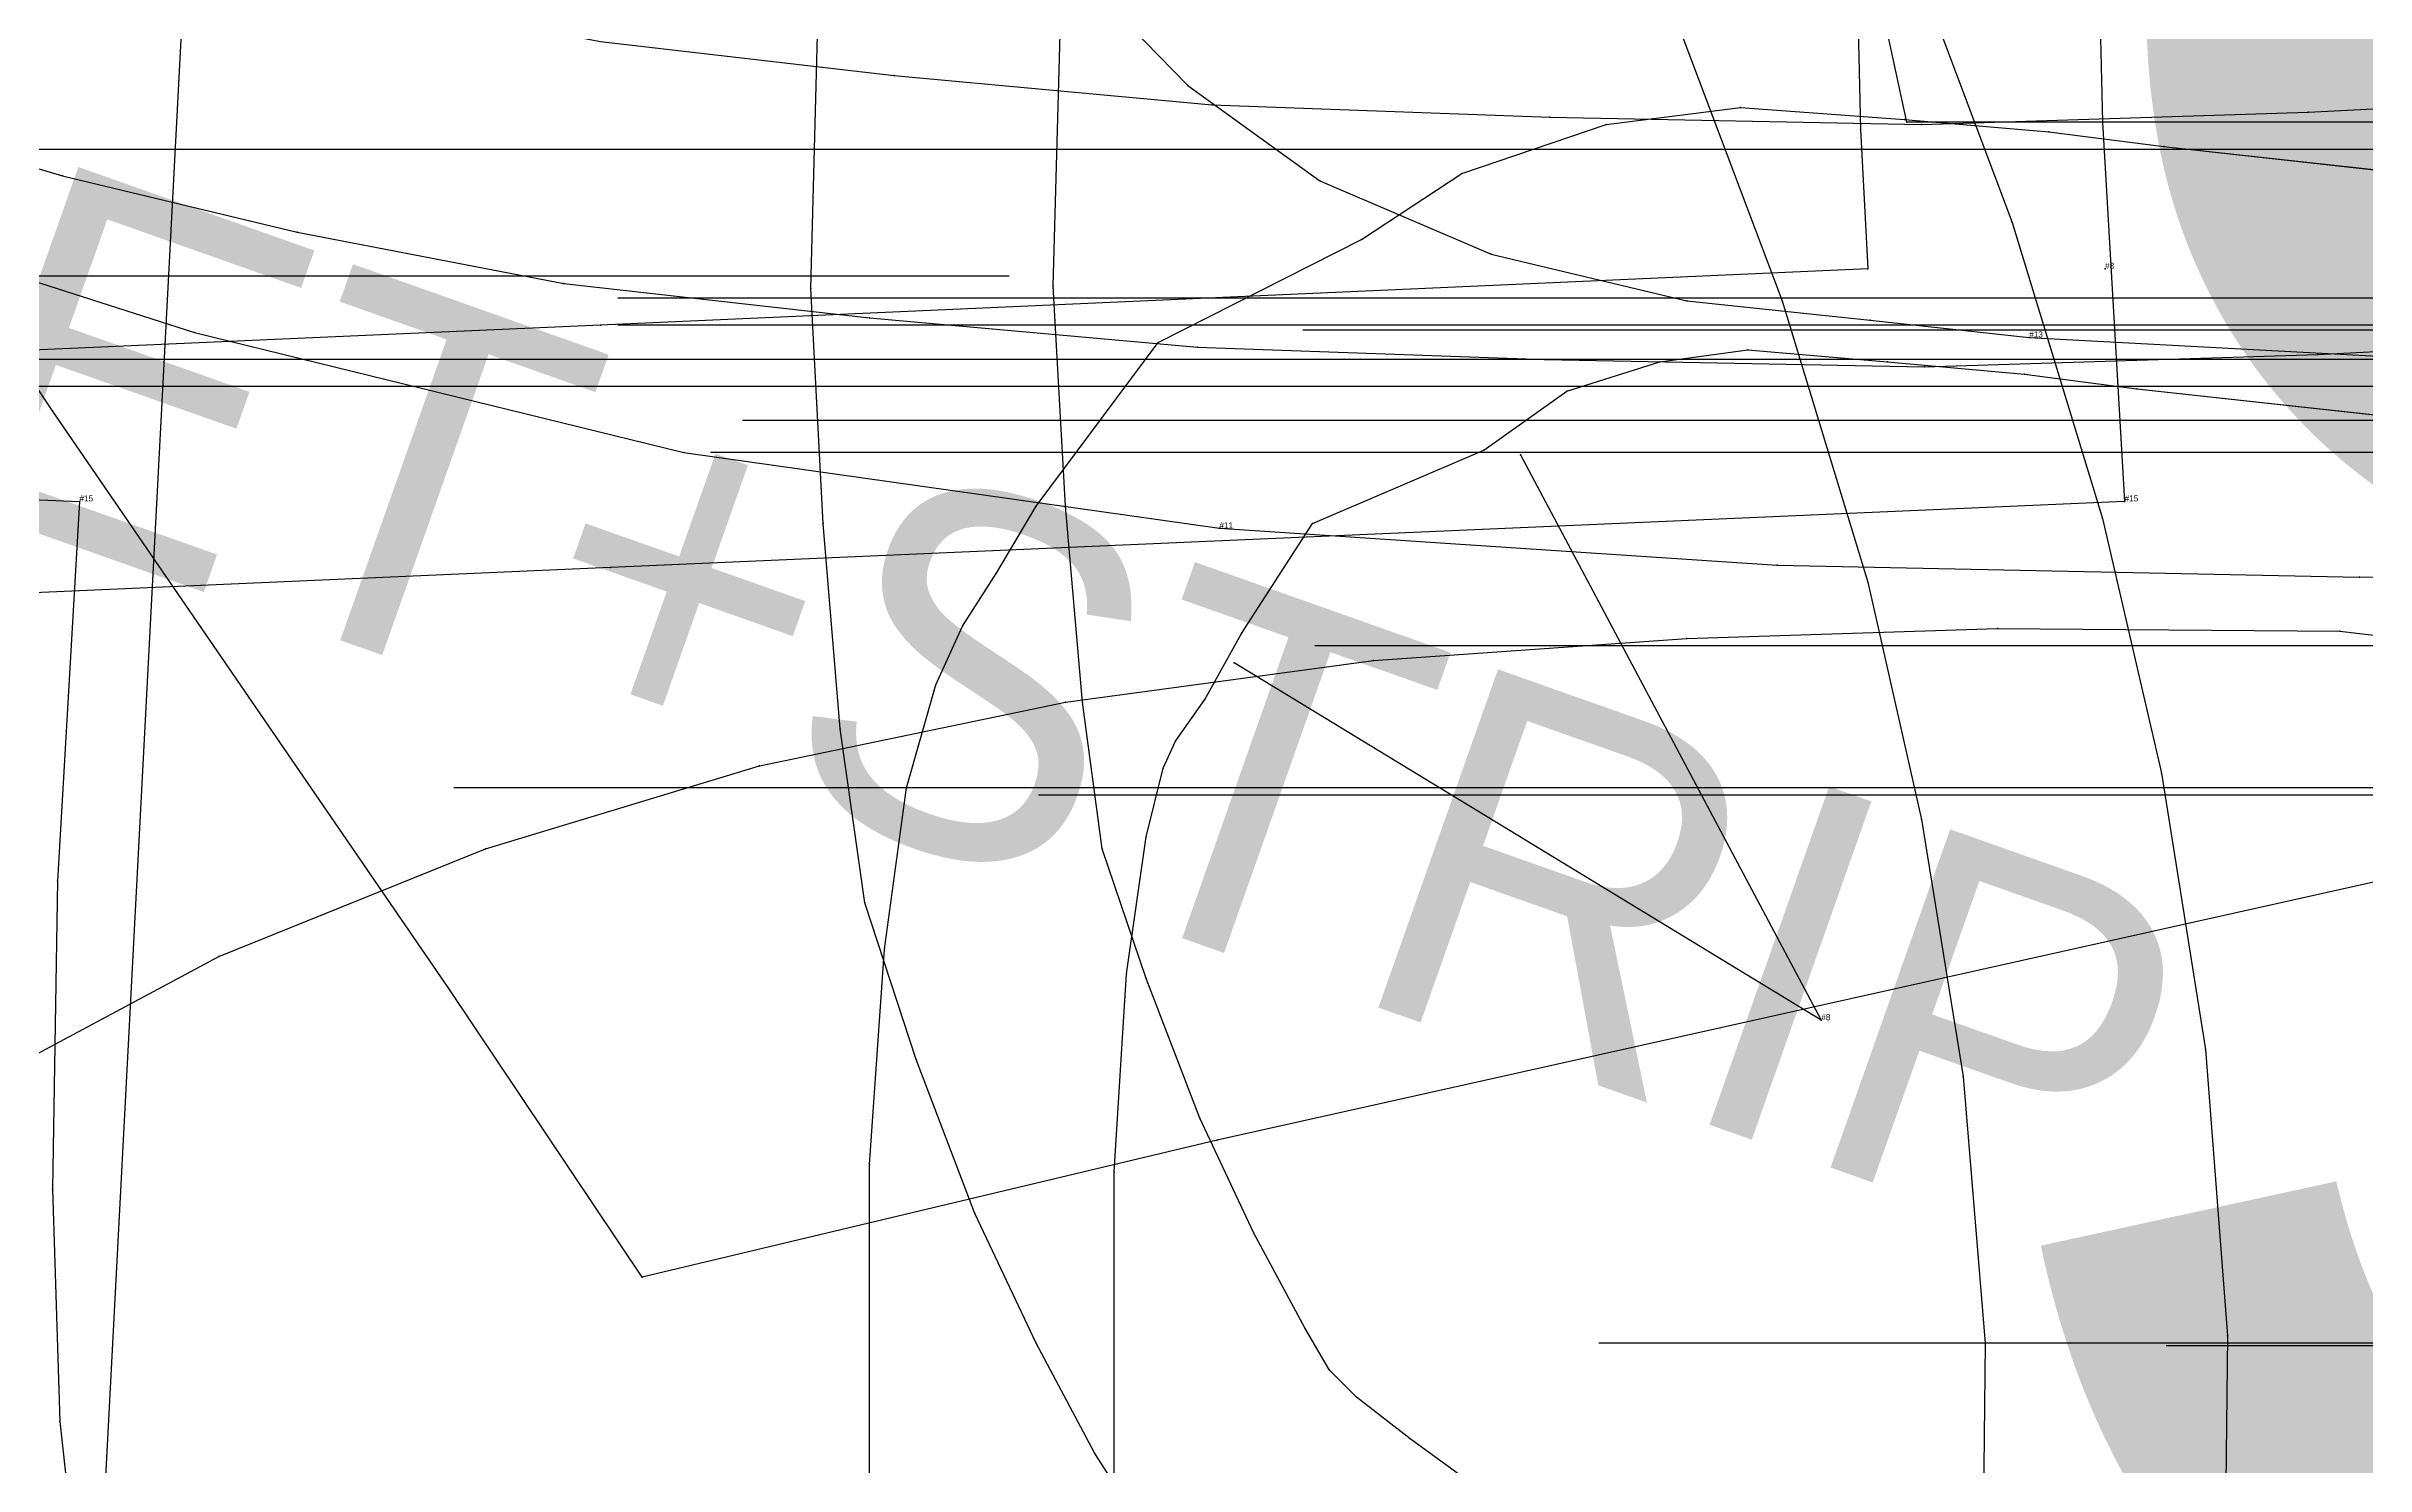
# Model space of a CAD drawing. Header units: metres. Extents: x -978 to 4188, y -881 to 1095.
# Drawn here: x -74.5 to 20.4, y 125 to 183 of the extents above; entities that cross this region are included whole.
import ezdxf

# ---------------------------------------------------------------- set-up
doc = ezdxf.new("R2010")
doc.units = ezdxf.units.M

# ---------------------------------------------------------------- blocks, each defined once
blk = doc.blocks.new('BACK 2P')
at = {"layer": '5'}
blk.add_line((166.7, 123.05), (-12.2, 123.05), dxfattribs=at)
at = {"layer": '7'}
blk.add_line((174.8, 121.95), (-25.2, 121.95), dxfattribs=at)
blk = doc.blocks.new('BTTM BK 2P')
at = {"layer": '5'}
blk.add_line((143.9, 123.05), (10.6, 123.05), dxfattribs=at)
at = {"layer": '7'}
blk.add_line((143.9, 121.95), (10.6, 121.95), dxfattribs=at)
blk = doc.blocks.new('LEFT FRONT 1P')
at = {"layer": '5'}
blk.add_line((142, 123.05), (12.5, 123.05), dxfattribs=at)
at = {"layer": '7'}
blk.add_line((157.3, 124.35), (13.8, 124.35), dxfattribs=at)
blk = doc.blocks.new('HIGH POCKET 2P')
at = {"layer": '1'}
blk.add_lwpolyline([(-20.1, 48.55), (-20.4, 53.95), (-20.4, 130.35), (-19.8, 139.15), (-18.9, 145.75), (-17.7, 149.95), (-16.6, 152.35), (-15.2, 154.55), (-13.6, 157.25), (-8.6, 163.95), (-0.3, 168.15), (3.8, 170.85), (9.7, 172.85), (15.2, 173.55), (21.9, 173.05), (27.8, 172.55), (32.5, 171.95), (129.1, 161.25), (161, 166.15), (161, 166.15), (162.5, 13.05)], dxfattribs=at)
at = {"layer": '13'}
blk.add_point((18.5, 136.25, 3), dxfattribs=at)
at = {"layer": '14'}
blk.add_lwpolyline([(-10.2, 49.05), (-10.4, 54.25), (-10.4, 130.05), (-9.900001, 138.15), (-9.1, 143.75), (-8.400001, 146.55), (-7.9, 147.65), (-6.7, 149.35), (-5.2, 152.05), (-2.3, 156.55), (4.7, 159.55), (8.1, 161.95), (11.9, 163.15), (15.5, 163.65), (21.2, 163.15), (26.8, 162.65), (31.4, 162.05), (128.3, 151.45), (129.3, 151.25)], dxfattribs=at)
at = {"layer": '2'}
for p in [(32.5, 171.95), (-0.3, 168.15), (-0.3, 168.15), (-8.6, 163.95), (31.4, 162.05), (4.7, 159.55), (6.2, 159.35), (-13.6, 157.25), (-13.6, 157.25), (-2.3, 156.55), (-5.2, 152.05), (-5.5, 150.85), (18.5, 136.25), (18.5, 136.25), (-20.4, 130.35), (-10.4, 130.05)]:
    blk.add_point(p, dxfattribs=at)
at = {"layer": '3'}
for p in [(15.2, 173.55), (9.7, 172.85), (21.9, 173.05), (27.8, 172.55), (3.8, 170.85), (11.9, 163.15), (15.5, 163.65), (21.2, 163.15), (26.8, 162.65), (8.1, 161.95), (-15.2, 154.55), (-16.6, 152.35), (-17.7, 149.95), (-6.7, 149.35), (-7.9, 147.65), (-8.400001, 146.55), (-18.9, 145.75), (-9.1, 143.75), (-19.8, 139.15), (-9.900001, 138.15)]:
    blk.add_point(p, dxfattribs=at)
at = {"layer": '4'}
for p in [(-0.3, 168.15, 2.5), (-13.6, 157.25, 2.5)]:
    blk.add_point(p, dxfattribs=at)
at = {"layer": '7'}
blk.add_line((91.3, 122.95), (32.6, 122.95), dxfattribs=at)
at = {"layer": '8'}
blk.add_lwpolyline([(6.2, 159.35), (18.5, 136.25), (-5.5, 150.85)], dxfattribs=at)
at = {"layer": '84'}
blk.add_lwpolyline([(-20.1, 48.55), (-20.4, 53.95), (-20.4, 130.35), (-19.8, 139.15), (-18.9, 145.75), (-17.7, 149.95), (-16.6, 152.35), (-15.2, 154.55), (-13.6, 157.25), (-8.6, 163.95), (-0.3, 168.15), (3.8, 170.85), (9.7, 172.85), (15.2, 173.55), (21.9, 173.05), (27.8, 172.55), (32.5, 171.95), (129.1, 161.25), (161, 166.15), (161, 166.15), (162.5, 13.05)], dxfattribs=at)
at = {"layer": '85'}
blk.add_lwpolyline([(6.2, 159.35), (18.5, 136.25), (-5.5, 150.85)], dxfattribs=at)
at = {"layer": '87'}
blk.add_lwpolyline([(-10.2, 49.05), (-10.4, 54.25), (-10.4, 130.05), (-9.900001, 138.15), (-9.1, 143.75), (-8.400001, 146.55), (-7.9, 147.65), (-6.7, 149.35), (-5.2, 152.05), (-2.3, 156.55), (4.7, 159.55), (8.1, 161.95), (11.9, 163.15), (15.5, 163.65), (21.2, 163.15), (26.8, 162.65), (31.4, 162.05), (128.3, 151.45), (129.3, 151.25)], dxfattribs=at)
at = {"layer": '13'}
blk.add_text('#8', height=0.25, dxfattribs=at).set_placement((18.5, 136.25))
at = {"layer": '2'}
blk.add_text('#8', height=0.25, dxfattribs=at).set_placement((18.5, 136.25))
blk = doc.blocks.new('LINING HIGH POCKET 2P')
at = {"layer": '1'}
blk.add_lwpolyline([(-20.1, 48.55), (-20.4, 53.95), (-20.4, 130.35), (-19.8, 139.15), (-18.9, 145.75), (-17.7, 149.95), (-16.6, 152.35), (-15.2, 154.55), (-13.6, 157.25), (-8.6, 163.95), (-0.3, 168.15), (3.8, 170.85), (9.7, 172.85), (15.2, 173.55), (21.9, 173.05), (27.8, 172.55), (32.5, 171.95), (119.3, 162.45), (120.8, 15.05)], dxfattribs=at)
at = {"layer": '13'}
blk.add_point((18.5, 136.25, 3), dxfattribs=at)
at = {"layer": '14'}
blk.add_lwpolyline([(-10.2, 49.05), (-10.4, 54.25), (-10.4, 130.05), (-9.900001, 138.15), (-9.1, 143.75), (-8.400001, 146.55), (-7.9, 147.65), (-6.7, 149.35), (-5.2, 152.05), (-2.3, 156.55), (4.7, 159.55), (8.1, 161.95), (11.9, 163.15), (15.5, 163.65), (21.2, 163.15), (26.8, 162.65), (31.4, 162.05), (109.4, 153.55), (110.8, 24.25)], dxfattribs=at)
at = {"layer": '2'}
for p in [(32.5, 171.95), (-0.3, 168.15), (-0.3, 168.15), (-8.6, 163.95), (31.4, 162.05), (4.7, 159.55), (6.2, 159.35), (-13.6, 157.25), (-13.6, 157.25), (-2.3, 156.55), (-5.2, 152.05), (-5.5, 150.85), (18.5, 136.25), (18.5, 136.25), (-20.4, 130.35), (-10.4, 130.05)]:
    blk.add_point(p, dxfattribs=at)
at = {"layer": '3'}
for p in [(15.2, 173.55), (9.7, 172.85), (21.9, 173.05), (27.8, 172.55), (3.8, 170.85), (11.9, 163.15), (15.5, 163.65), (21.2, 163.15), (26.8, 162.65), (8.1, 161.95), (-15.2, 154.55), (-16.6, 152.35), (-17.7, 149.95), (-6.7, 149.35), (-7.9, 147.65), (-8.400001, 146.55), (-18.9, 145.75), (-9.1, 143.75), (-19.8, 139.15), (-9.900001, 138.15)]:
    blk.add_point(p, dxfattribs=at)
at = {"layer": '4'}
for p in [(-0.3, 168.15, 2.5), (-13.6, 157.25, 2.5)]:
    blk.add_point(p, dxfattribs=at)
at = {"layer": '5'}
blk.add_line((69, 123.05), (9.400001, 123.05), dxfattribs=at)
at = {"layer": '7'}
blk.add_line((91.3, 122.95), (32.6, 122.95), dxfattribs=at)
at = {"layer": '8'}
blk.add_lwpolyline([(6.2, 159.35), (18.5, 136.25), (-5.5, 150.85)], dxfattribs=at)
at = {"layer": '84'}
blk.add_lwpolyline([(-20.1, 48.55), (-20.4, 53.95), (-20.4, 130.35), (-19.8, 139.15), (-18.9, 145.75), (-17.7, 149.95), (-16.6, 152.35), (-15.2, 154.55), (-13.6, 157.25), (-8.6, 163.95), (-0.3, 168.15), (3.8, 170.85), (9.7, 172.85), (15.2, 173.55), (21.9, 173.05), (27.8, 172.55), (32.5, 171.95), (119.3, 162.45), (120.8, 15.05)], dxfattribs=at)
at = {"layer": '85'}
blk.add_lwpolyline([(6.2, 159.35), (18.5, 136.25), (-5.5, 150.85)], dxfattribs=at)
at = {"layer": '87'}
blk.add_lwpolyline([(-10.2, 49.05), (-10.4, 54.25), (-10.4, 130.05), (-9.900001, 138.15), (-9.1, 143.75), (-8.400001, 146.55), (-7.9, 147.65), (-6.7, 149.35), (-5.2, 152.05), (-2.3, 156.55), (4.7, 159.55), (8.1, 161.95), (11.9, 163.15), (15.5, 163.65), (21.2, 163.15), (26.8, 162.65), (31.4, 162.05), (109.4, 153.55), (110.8, 24.25)], dxfattribs=at)
at = {"layer": '13'}
blk.add_text('#8', height=0.25, dxfattribs=at).set_placement((18.5, 136.25))
at = {"layer": '2'}
blk.add_text('#8', height=0.25, dxfattribs=at).set_placement((18.5, 136.25))
blk = doc.blocks.new('VELLUTO FACING INSIDE RIGHT 1P')
at = {"layer": '1'}
blk.add_lwpolyline([(231.3, 165.85), (293.2, 163.25), (292.3, 147.75), (292.1, 135.15), (292.4, 125.65), (293.3, 117.45), (294.9, 109.05), (298, 100.25), (302.9, 91.65), (310.2, 82.85), (320.3, 74.45), (332.2, 66.25), (344, 58.95), (354.4, 53.55), (362.4, 49.95), (368.7, 47.45), (375.1, 45.15), (381.9, 42.65), (360.9, 1.15), (360.9, 1.15), (303, 16.55), (257.4, 27.85), (223.8, 35.55)], dxfattribs=at)
at = {"layer": '2'}
blk.add_point((293.2, 163.25), dxfattribs=at)
at = {"layer": '3'}
for p in [(292.3, 147.75), (292.1, 135.15), (292.4, 125.65)]:
    blk.add_point(p, dxfattribs=at)
at = {"layer": '84'}
blk.add_lwpolyline([(231.3, 165.85), (293.2, 163.25), (292.3, 147.75), (292.1, 135.15), (292.4, 125.65), (293.3, 117.45), (294.9, 109.05), (298, 100.25), (302.9, 91.65), (310.2, 82.85), (320.3, 74.45), (332.2, 66.25), (344, 58.95), (354.4, 53.55), (362.4, 49.95), (368.7, 47.45), (375.1, 45.15), (381.9, 42.65), (360.9, 1.15), (360.9, 1.15), (303, 16.55), (257.4, 27.85), (223.8, 35.55)], dxfattribs=at)
at = {"layer": '2'}
blk.add_text('#15', height=0.25, dxfattribs=at).set_placement((293.2, 163.25))
blk = doc.blocks.new('UNDER SLEEVE 2P')
at = {"layer": '5'}
blk.add_line((113.4, 123.05), (41.3, 123.05), dxfattribs=at)
at = {"layer": '7'}
blk.add_line((113.4, 123.05), (41.3, 123.05), dxfattribs=at)
blk = doc.blocks.new('UNDR SLV 2P')
at = {"layer": '14'}
blk.add_lwpolyline([(50.1, 66.25), (49.3, 45.65), (-31.8, 47.85), (-31, 68.55), (-26.2, 160.05), (0.4, 165.45), (28.3, 170.95), (50.9, 175.05), (140.8, 191.95), (176.7, 198.45), (186, 154.55), (205.7, 60.75), (186.5, 61.15), (168, 61.65), (149, 62.65), (126.3, 63.65), (90.3, 65.15), (50.1, 66.25)], dxfattribs=at)
at = {"layer": '5'}
blk.add_line((135, 123.05), (19.5, 123.05), dxfattribs=at)
at = {"layer": '7'}
blk.add_line((135, 123.05), (19.5, 123.05), dxfattribs=at)
at = {"layer": '87'}
blk.add_lwpolyline([(50.1, 66.25), (49.3, 45.65), (-31.8, 47.85), (-31, 68.55), (-26.2, 160.05), (0.4, 165.45), (28.3, 170.95), (50.9, 175.05), (140.8, 191.95), (176.7, 198.45), (186, 154.55), (205.7, 60.75), (186.5, 61.15), (168, 61.65), (149, 62.65), (126.3, 63.65), (90.3, 65.15), (50.1, 66.25)], dxfattribs=at)
blk = doc.blocks.new('PATCH SLEEVE 2P')
at = {"layer": '1'}
blk.add_lwpolyline([(48.7, 53.45), (36.9, 54.75), (28.7, 56.15), (22.2, 57.65), (16.4, 59.05), (11.3, 60.75), (6.1, 63.45), (1, 66.85), (-3.1, 69.75), (-6, 72.05), (-8.2, 74.35), (-10, 77.15), (-12.4, 81.65), (-14.9, 86.95), (-17.3, 93.25), (-19.4, 99.65), (-20.4, 106.75), (-21.1, 115.15), (-21.6, 124.75), (-21.6, 124.75), (-21.3, 136.15)], dxfattribs=at)
at = {"layer": '14'}
for points in [[(-11.7, 124.85), (-11.4, 135.65), (-10.7, 143.25), (-9.8, 147.85), (-8.7, 151.25), (-7.7, 153.85), (-6.3, 156.55), (-4.1, 160.25), (-1.5, 164.65), (0.5, 167.95), (2.1, 169.95), (3.4, 171.35), (6, 173.35), (8.9, 174.95), (12, 176.45), (14.1, 177.55), (18, 178.35), (27.4, 180.05), (42.3, 182.55)], [(49.8, 63.35), (38.2, 64.65), (30.6, 65.95), (24.5, 67.35), (19.1, 68.65), (15.2, 69.85), (11.2, 72.05), (6.6, 75.05), (2.9, 77.75), (0.7, 79.45), (-0.4, 80.55), (-1.4, 82.25), (-3.5, 86.15), (-5.7, 90.85), (-7.9, 96.55), (-9.7, 101.85), (-10.5, 107.85), (-11.2, 115.85), (-11.7, 124.85)]]:
    blk.add_lwpolyline(points, dxfattribs=at)
at = {"layer": '2'}
for p in [(-21.6, 124.75), (-21.6, 124.75), (-21.6, 124.75), (-11.7, 124.85), (-11.7, 124.85)]:
    blk.add_point(p, dxfattribs=at)
at = {"layer": '3'}
for p in [(-11.2, 115.85), (-21.1, 115.15), (-10.5, 107.85), (-20.4, 106.75), (-9.7, 101.85), (-19.4, 99.65), (-7.9, 96.55), (-17.3, 93.25), (-5.7, 90.85), (-14.9, 86.95), (-3.5, 86.15), (-12.4, 81.65), (-1.4, 82.25), (-0.4, 80.55), (0.7, 79.45), (2.9, 77.75), (-10, 77.15)]:
    blk.add_point(p, dxfattribs=at)
at = {"layer": '4'}
blk.add_point((-21.6, 124.75, 2.5), dxfattribs=at)
at = {"layer": '5'}
blk.add_line((156.2, 123.05), (-1.5, 123.05), dxfattribs=at)
at = {"layer": '7'}
blk.add_line((156.2, 123.05), (-1.5, 123.05), dxfattribs=at)
at = {"layer": '84'}
blk.add_lwpolyline([(48.7, 53.45), (36.9, 54.75), (28.7, 56.15), (22.2, 57.65), (16.4, 59.05), (11.3, 60.75), (6.1, 63.45), (1, 66.85), (-3.1, 69.75), (-6, 72.05), (-8.2, 74.35), (-10, 77.15), (-12.4, 81.65), (-14.9, 86.95), (-17.3, 93.25), (-19.4, 99.65), (-20.4, 106.75), (-21.1, 115.15), (-21.6, 124.75), (-21.6, 124.75), (-21.3, 136.15)], dxfattribs=at)
at = {"layer": '87'}
for points in [[(-11.7, 124.85), (-11.4, 135.65), (-10.7, 143.25), (-9.8, 147.85), (-8.7, 151.25), (-7.7, 153.85), (-6.3, 156.55), (-4.1, 160.25), (-1.5, 164.65), (0.5, 167.95), (2.1, 169.95), (3.4, 171.35), (6, 173.35), (8.9, 174.95), (12, 176.45), (14.1, 177.55), (18, 178.35), (27.4, 180.05), (42.3, 182.55)], [(49.8, 63.35), (38.2, 64.65), (30.6, 65.95), (24.5, 67.35), (19.1, 68.65), (15.2, 69.85), (11.2, 72.05), (6.6, 75.05), (2.9, 77.75), (0.7, 79.45), (-0.4, 80.55), (-1.4, 82.25), (-3.5, 86.15), (-5.7, 90.85), (-7.9, 96.55), (-9.7, 101.85), (-10.5, 107.85), (-11.2, 115.85), (-11.7, 124.85)]]:
    blk.add_lwpolyline(points, dxfattribs=at)
blk = doc.blocks.new('LINING BK 1P')
at = {"layer": '1'}
blk.add_lwpolyline([(10.3, 437.55), (158.8, 440.35), (160.4, 425.65), (163.4, 416.15), (168.2, 407.65), (173.5, 401.05), (178.7, 396.15), (184.5, 391.75), (191.5, 387.35), (199.9, 384.15), (208.6, 381.55), (217.7, 379.45), (228.1, 377.45), (240.1, 376.05), (253.1, 374.85), (266.9, 374.35), (282.1, 374.05), (297.9, 374.55), (313.4, 375.35)], dxfattribs=at)
at = {"layer": '14'}
blk.add_lwpolyline([(10.5, 427.65), (149.8, 430.25), (150.7, 423.65), (154.3, 412.15), (160, 402.05), (166.2, 394.35), (172.3, 388.55), (178.8, 383.55), (186.3, 378.95), (196.7, 374.75), (206.1, 371.95), (215.7, 369.65), (226.6, 367.55), (239.1, 366.15), (252.5, 364.95), (266.7, 364.45), (282.2, 364.15), (298.3, 364.65), (313.9, 365.45)], dxfattribs=at)
at = {"layer": '3'}
for p in [(240.1, 376.05), (253.1, 374.85), (297.9, 374.55), (266.9, 374.35), (282.1, 374.05), (206.1, 371.95), (215.7, 369.65), (226.6, 367.55), (239.1, 366.15), (252.5, 364.95), (266.7, 364.45), (282.2, 364.15), (298.3, 364.65)]:
    blk.add_point(p, dxfattribs=at)
at = {"layer": '84'}
blk.add_lwpolyline([(10.3, 437.55), (158.8, 440.35), (160.4, 425.65), (163.4, 416.15), (168.2, 407.65), (173.5, 401.05), (178.7, 396.15), (184.5, 391.75), (191.5, 387.35), (199.9, 384.15), (208.6, 381.55), (217.7, 379.45), (228.1, 377.45), (240.1, 376.05), (253.1, 374.85), (266.9, 374.35), (282.1, 374.05), (297.9, 374.55), (313.4, 375.35)], dxfattribs=at)
at = {"layer": '87'}
blk.add_lwpolyline([(10.5, 427.65), (149.8, 430.25), (150.7, 423.65), (154.3, 412.15), (160, 402.05), (166.2, 394.35), (172.3, 388.55), (178.8, 383.55), (186.3, 378.95), (196.7, 374.75), (206.1, 371.95), (215.7, 369.65), (226.6, 367.55), (239.1, 366.15), (252.5, 364.95), (266.7, 364.45), (282.2, 364.15), (298.3, 364.65), (313.9, 365.45)], dxfattribs=at)
blk = doc.blocks.new('LNN PKT INSIDE 2P')
at = {"layer": '1'}
blk.add_lwpolyline([(222.5, -0.25), (57.2, -0.25), (-153.1, -0.25), (-153.1, 22.05), (-153.1, 158.15), (-152.9, 179.35), (57.2, 179.05), (222.5, 179.05), (222.5, 109.05), (222.5, -0.25)], close=True, dxfattribs=at)
at = {"layer": '84'}
blk.add_lwpolyline([(222.5, -0.25), (57.2, -0.25), (-153.1, -0.25), (-153.1, 22.05), (-153.1, 158.15), (-152.9, 179.35), (57.2, 179.05), (222.5, 179.05), (222.5, 109.05), (222.5, -0.25)], close=True, dxfattribs=at)
blk = doc.blocks.new('VELLUTO INSIDE PKT1P')
at = {"layer": '1'}
blk.add_lwpolyline([(138.7, 230.05), (173.7, 230.05), (173.7, 89.95), (138.7, 89.95), (8.3, 89.95), (-6.7, 159.35), (9.1, 230.05), (138.7, 230.05)], close=True, dxfattribs=at)
at = {"layer": '2'}
blk.add_point((8.3, 89.95), dxfattribs=at)
at = {"layer": '84'}
blk.add_lwpolyline([(138.7, 230.05), (173.7, 230.05), (173.7, 89.95), (138.7, 89.95), (8.3, 89.95), (-6.7, 159.35), (9.1, 230.05), (138.7, 230.05)], close=True, dxfattribs=at)
blk = doc.blocks.new('LININNG UP SLEEVE 2P')
at = {"layer": '1'}
blk.add_lwpolyline([(182.9, 276.85), (242.3, 272.65), (283.4, 270.05), (307.8, 268.85), (306.8, 258.55), (311.3, 249.25), (317.8, 234.85), (323.7, 219.15), (327.4, 207.05), (329.8, 196.65), (331.6, 185.35), (332.5, 173.65), (332.4, 163.95), (331.8, 157.45), (331.2, 154.15), (330.6, 151.35), (329.3, 145.55), (327.6, 139.25), (325.4, 132.55), (322.3, 125.45), (318.7, 118.15), (314.3, 110.55), (309, 102.85), (303.2, 95.25)], dxfattribs=at)
at = {"layer": '14'}
blk.add_lwpolyline([(182.6, 266.95), (241.6, 262.75), (282.9, 260.15), (296.9, 259.45), (296.7, 256.75), (302.2, 245.05), (308.6, 231.05), (314.3, 215.95), (317.8, 204.45), (320, 194.75), (321.7, 184.25), (322.6, 173.35), (322.5, 164.45), (321.9, 158.75), (321.4, 155.95), (320.9, 153.35), (319.6, 147.85), (318, 142.05), (316.1, 136.05), (313.3, 129.65), (309.9, 122.85), (305.9, 115.85), (300.9, 108.65), (295.4, 101.45)], dxfattribs=at)
at = {"layer": '3'}
for p in [(323.7, 219.15), (314.3, 215.95), (327.4, 207.05), (317.8, 204.45), (329.8, 196.65), (320, 194.75), (331.6, 185.35), (321.7, 184.25), (332.5, 173.65), (322.6, 173.35)]:
    blk.add_point(p, dxfattribs=at)
at = {"layer": '84'}
blk.add_lwpolyline([(182.9, 276.85), (242.3, 272.65), (283.4, 270.05), (307.8, 268.85), (306.8, 258.55), (311.3, 249.25), (317.8, 234.85), (323.7, 219.15), (327.4, 207.05), (329.8, 196.65), (331.6, 185.35), (332.5, 173.65), (332.4, 163.95), (331.8, 157.45), (331.2, 154.15), (330.6, 151.35), (329.3, 145.55), (327.6, 139.25), (325.4, 132.55), (322.3, 125.45), (318.7, 118.15), (314.3, 110.55), (309, 102.85), (303.2, 95.25)], dxfattribs=at)
at = {"layer": '87'}
blk.add_lwpolyline([(182.6, 266.95), (241.6, 262.75), (282.9, 260.15), (296.9, 259.45), (296.7, 256.75), (302.2, 245.05), (308.6, 231.05), (314.3, 215.95), (317.8, 204.45), (320, 194.75), (321.7, 184.25), (322.6, 173.35), (322.5, 164.45), (321.9, 158.75), (321.4, 155.95), (320.9, 153.35), (319.6, 147.85), (318, 142.05), (316.1, 136.05), (313.3, 129.65), (309.9, 122.85), (305.9, 115.85), (300.9, 108.65), (295.4, 101.45)], dxfattribs=at)
blk = doc.blocks.new('DETACHABLE REV NYLON BK 1P')
at = {"layer": '1'}
blk.add_lwpolyline([(111.9, 397.45), (119.2, 387.75), (127.6, 379.15), (137.5, 371.85), (149.2, 365.65), (163.4, 359.95), (180.6, 354.45), (200.6, 349.55), (222.5, 346.45), (245.3, 344.95), (269.1, 344.45), (293.8, 344.55), (318.2, 345.95), (340.3, 348.15), (358.6, 350.45), (372.9, 352.55), (384.6, 354.85), (396.2, 327.65), (408.6, 299.95), (418.6, 277.35), (427, 257.05), (434.2, 239.55)], dxfattribs=at)
at = {"layer": '14'}
blk.add_lwpolyline([(111.9, 397.45), (119.2, 387.75), (127.6, 379.15), (137.5, 371.85), (149.2, 365.65), (163.4, 359.95), (180.6, 354.45), (200.6, 349.55), (222.5, 346.45), (245.3, 344.95), (269.1, 344.45), (293.8, 344.55), (318.2, 345.95), (340.3, 348.15), (358.6, 350.45), (372.9, 352.55), (374.6, 352.85), (387, 323.95), (399.5, 295.95), (409.4, 273.45), (417.8, 253.25), (425, 235.75)], dxfattribs=at)
at = {"layer": '2'}
blk.add_point((222.5, 346.45), dxfattribs=at)
blk.add_point((222.5, 346.45), dxfattribs=at)
at = {"layer": '3'}
for p in [(180.6, 354.45), (180.6, 354.45), (200.6, 349.55), (200.6, 349.55), (245.3, 344.95), (245.3, 344.95), (269.1, 344.45), (269.1, 344.45)]:
    blk.add_point(p, dxfattribs=at)
at = {"layer": '84'}
blk.add_lwpolyline([(111.9, 397.45), (119.2, 387.75), (127.6, 379.15), (137.5, 371.85), (149.2, 365.65), (163.4, 359.95), (180.6, 354.45), (200.6, 349.55), (222.5, 346.45), (245.3, 344.95), (269.1, 344.45), (293.8, 344.55), (318.2, 345.95), (340.3, 348.15), (358.6, 350.45), (372.9, 352.55), (384.6, 354.85), (396.2, 327.65), (408.6, 299.95), (418.6, 277.35), (427, 257.05), (434.2, 239.55)], dxfattribs=at)
at = {"layer": '87'}
blk.add_lwpolyline([(111.9, 397.45), (119.2, 387.75), (127.6, 379.15), (137.5, 371.85), (149.2, 365.65), (163.4, 359.95), (180.6, 354.45), (200.6, 349.55), (222.5, 346.45), (245.3, 344.95), (269.1, 344.45), (293.8, 344.55), (318.2, 345.95), (340.3, 348.15), (358.6, 350.45), (372.9, 352.55), (374.6, 352.85), (387, 323.95), (399.5, 295.95), (409.4, 273.45), (417.8, 253.25), (425, 235.75)], dxfattribs=at)
at = {"layer": '15'}
blk.add_text('NET+STRIP', height=14.6614, rotation=340.5214, dxfattribs=at).set_placement((156.1, 352.65))
at = {"layer": '2'}
blk.add_text('#11', height=0.25, dxfattribs=at).set_placement((222.5, 346.45))
blk = doc.blocks.new('DETACHABLE REV TXT BK 1P')
at = {"layer": '1'}
blk.add_lwpolyline([(111.9, 397.45), (119.2, 387.75), (127.6, 379.15), (137.5, 371.85), (149.2, 365.65), (163.4, 359.95), (180.6, 354.45), (200.6, 349.55), (222.5, 346.45), (245.3, 344.95), (269.1, 344.45), (293.8, 344.55), (318.2, 345.95), (340.3, 348.15), (358.6, 350.45), (372.9, 352.55), (384.6, 354.85), (396.2, 327.65), (408.6, 299.95), (418.6, 277.35), (427, 257.05), (434.2, 239.55)], dxfattribs=at)
at = {"layer": '14'}
blk.add_lwpolyline([(111.9, 397.45), (119.2, 387.75), (127.6, 379.15), (137.5, 371.85), (149.2, 365.65), (163.4, 359.95), (180.6, 354.45), (200.6, 349.55), (222.5, 346.45), (245.3, 344.95), (269.1, 344.45), (293.8, 344.55), (318.2, 345.95), (340.3, 348.15), (358.6, 350.45), (372.9, 352.55), (374.6, 352.85), (387, 323.95), (399.5, 295.95), (409.4, 273.45), (417.8, 253.25), (425, 235.75)], dxfattribs=at)
at = {"layer": '2'}
blk.add_point((222.5, 346.45), dxfattribs=at)
blk.add_point((222.5, 346.45), dxfattribs=at)
at = {"layer": '3'}
for p in [(180.6, 354.45), (180.6, 354.45), (200.6, 349.55), (200.6, 349.55), (245.3, 344.95), (245.3, 344.95), (269.1, 344.45), (269.1, 344.45)]:
    blk.add_point(p, dxfattribs=at)
at = {"layer": '84'}
blk.add_lwpolyline([(111.9, 397.45), (119.2, 387.75), (127.6, 379.15), (137.5, 371.85), (149.2, 365.65), (163.4, 359.95), (180.6, 354.45), (200.6, 349.55), (222.5, 346.45), (245.3, 344.95), (269.1, 344.45), (293.8, 344.55), (318.2, 345.95), (340.3, 348.15), (358.6, 350.45), (372.9, 352.55), (384.6, 354.85), (396.2, 327.65), (408.6, 299.95), (418.6, 277.35), (427, 257.05), (434.2, 239.55)], dxfattribs=at)
at = {"layer": '87'}
blk.add_lwpolyline([(111.9, 397.45), (119.2, 387.75), (127.6, 379.15), (137.5, 371.85), (149.2, 365.65), (163.4, 359.95), (180.6, 354.45), (200.6, 349.55), (222.5, 346.45), (245.3, 344.95), (269.1, 344.45), (293.8, 344.55), (318.2, 345.95), (340.3, 348.15), (358.6, 350.45), (372.9, 352.55), (374.6, 352.85), (387, 323.95), (399.5, 295.95), (409.4, 273.45), (417.8, 253.25), (425, 235.75)], dxfattribs=at)
at = {"layer": '15'}
blk.add_text('NET+STRIP', height=14.6614, rotation=340.5214, dxfattribs=at).set_placement((156.1, 352.65))
at = {"layer": '2'}
blk.add_text('#11', height=0.25, dxfattribs=at).set_placement((222.5, 346.45))
blk = doc.blocks.new('LINING PKT X DETACHABLE8P')
at = {"layer": '1'}
blk.add_lwpolyline([(-45.2, 70.25), (-47.6, 77.65), (-49.5, 85.15), (-50.9, 92.65), (-51.9, 100.25), (-52.3, 107.55), (-52.4, 114.95), (-51.8, 121.95), (-50.4, 129.05), (-47.9, 135.85), (-44.2, 142.15), (-38.7, 148.65), (-32.4, 154.15), (-24, 159.85), (-15, 164.65), (-4.1, 169.05), (7.1, 172.45), (19.6, 175.05), (32.2, 176.75), (45, 177.65), (57.7, 178.05), (71.7, 177.95), (87.8, 176.05)], dxfattribs=at)
at = {"layer": '3'}
for p in [(45, 177.65), (57.7, 178.05), (71.7, 177.95), (32.2, 176.75), (19.6, 175.05), (7.1, 172.45), (-4.1, 169.05), (-15, 164.65)]:
    blk.add_point(p, dxfattribs=at)
at = {"layer": '84'}
blk.add_lwpolyline([(-45.2, 70.25), (-47.6, 77.65), (-49.5, 85.15), (-50.9, 92.65), (-51.9, 100.25), (-52.3, 107.55), (-52.4, 114.95), (-51.8, 121.95), (-50.4, 129.05), (-47.9, 135.85), (-44.2, 142.15), (-38.7, 148.65), (-32.4, 154.15), (-24, 159.85), (-15, 164.65), (-4.1, 169.05), (7.1, 172.45), (19.6, 175.05), (32.2, 176.75), (45, 177.65), (57.7, 178.05), (71.7, 177.95), (87.8, 176.05)], dxfattribs=at)
blk = doc.blocks.new('PKT X DETACHABLE NYLON 2Pz')
at = {"layer": '1'}
blk.add_lwpolyline([(177.2, 179.65), (181.3, 170.55), (185.7, 160.25), (189.4, 150.55), (192.6, 140.65), (195.6, 130.55), (200.4, 111.65), (176.5, 107.05), (19.1, 71.95), (-4.4, 66.35), (-12.3, 78.15), (-28.5, 101.75), (-39.2, 117.75), (-45.7, 128.45), (177.2, 179.65)], close=True, dxfattribs=at)
at = {"layer": '2'}
for p in [(19.1, 71.95), (19.1, 71.95), (-4.4, 66.35)]:
    blk.add_point(p, dxfattribs=at)
at = {"layer": '3'}
for p in [(-28.5, 101.75), (-12.3, 78.15)]:
    blk.add_point(p, dxfattribs=at)
at = {"layer": '4'}
blk.add_point((19.1, 71.95, 2.5), dxfattribs=at)
at = {"layer": '84'}
blk.add_lwpolyline([(177.2, 179.65), (181.3, 170.55), (185.7, 160.25), (189.4, 150.55), (192.6, 140.65), (195.6, 130.55), (200.4, 111.65), (176.5, 107.05), (19.1, 71.95), (-4.4, 66.35), (-12.3, 78.15), (-28.5, 101.75), (-39.2, 117.75), (-45.7, 128.45), (177.2, 179.65)], close=True, dxfattribs=at)
blk = doc.blocks.new('PKT X DETACHABLE txt 2Pz')
at = {"layer": '1'}
blk.add_lwpolyline([(177.2, 179.65), (181.3, 170.55), (185.7, 160.25), (189.4, 150.55), (192.6, 140.65), (195.6, 130.55), (200.4, 111.65), (176.5, 107.05), (19.1, 71.95), (-4.4, 66.35), (-12.3, 78.15), (-28.5, 101.75), (-39.2, 117.75), (-45.7, 128.45), (177.2, 179.65)], close=True, dxfattribs=at)
at = {"layer": '2'}
for p in [(19.1, 71.95), (19.1, 71.95), (-4.4, 66.35)]:
    blk.add_point(p, dxfattribs=at)
at = {"layer": '3'}
for p in [(-28.5, 101.75), (-12.3, 78.15)]:
    blk.add_point(p, dxfattribs=at)
at = {"layer": '4'}
blk.add_point((19.1, 71.95, 2.5), dxfattribs=at)
at = {"layer": '84'}
blk.add_lwpolyline([(177.2, 179.65), (181.3, 170.55), (185.7, 160.25), (189.4, 150.55), (192.6, 140.65), (195.6, 130.55), (200.4, 111.65), (176.5, 107.05), (19.1, 71.95), (-4.4, 66.35), (-12.3, 78.15), (-28.5, 101.75), (-39.2, 117.75), (-45.7, 128.45), (177.2, 179.65)], close=True, dxfattribs=at)
blk = doc.blocks.new('RIGHT BTTM FRONT 1P')
at = {"layer": '13'}
blk.add_point((69.7, 144.55, 3), dxfattribs=at)
at = {"layer": '2'}
for p in [(69.7, 144.55), (66.6, 141.75)]:
    blk.add_point(p, dxfattribs=at)
at = {"layer": '3'}
for p in [(32.2, 152.05), (37.6, 148.15), (44.6, 145.15), (52.6, 143.25), (60.1, 142.45)]:
    blk.add_point(p, dxfattribs=at)
at = {"layer": '5'}
blk.add_line((128.4, 123.05), (26.1, 123.05), dxfattribs=at)
at = {"layer": '7'}
blk.add_line((145.8, 123.35), (2.2, 123.35), dxfattribs=at)
at = {"layer": '8'}
blk.add_lwpolyline([(188, 135.25), (206.4, 296.25), (64.5, 309.05), (61.2, 309.45), (54.3, 309.55), (49.4, 308.45), (45.8, 306.75), (42.7, 304.05), (40, 300.55), (37.9, 295.65), (36.3, 288.85), (35.4, 280.75), (22.7, 181.45), (22.5, 173.85), (23, 166.75), (24.9, 160.85), (28.1, 156.25), (32.2, 152.05), (37.6, 148.15), (44.6, 145.15), (52.6, 143.25), (60.1, 142.45), (66.6, 141.75), (188, 135.25)], dxfattribs=at)
at = {"layer": '85'}
blk.add_lwpolyline([(188, 135.25), (206.4, 296.25), (64.5, 309.05), (61.2, 309.45), (54.3, 309.55), (49.4, 308.45), (45.8, 306.75), (42.7, 304.05), (40, 300.55), (37.9, 295.65), (36.3, 288.85), (35.4, 280.75), (22.7, 181.45), (22.5, 173.85), (23, 166.75), (24.9, 160.85), (28.1, 156.25), (32.2, 152.05), (37.6, 148.15), (44.6, 145.15), (52.6, 143.25), (60.1, 142.45), (66.6, 141.75), (188, 135.25)], dxfattribs=at)
at = {"layer": '13'}
blk.add_text('#8', height=0.25, dxfattribs=at).set_placement((69.7, 144.55))
at = {"layer": '2'}
for s, p in [('#8', (69.7, 144.55)), ('#13', (66.6, 141.75))]:
    blk.add_text(s, height=0.25, dxfattribs=at).set_placement(p)
blk = doc.blocks.new('VELLUTO FACING INSIDE LEFT 1P')
at = {"layer": '1'}
blk.add_lwpolyline([(362, 174.45), (351.9, 165.95), (344.6, 157.15), (339.7, 148.55), (336.7, 139.75), (335.1, 131.35), (334.2, 123.15), (333.9, 113.65), (334.2, 101.05), (335.1, 85.55), (273.2, 82.85), (211.8, 80.15), (190.9, 79.75)], dxfattribs=at)
at = {"layer": '14'}
blk.add_lwpolyline([(397.1, 236.05), (409.5, 211.85), (406.8, 210.85), (400.1, 208.15), (391.6, 204.35), (380.7, 198.55), (368.5, 190.95), (356, 182.35), (344.9, 172.85), (336.5, 162.75), (330.7, 152.55), (327.1, 142.25), (325.2, 132.75), (324.3, 123.75), (324, 113.75), (324.3, 100.75), (324.6, 95.05), (272.8, 92.75), (211.5, 90.05), (190.8, 89.65)], dxfattribs=at)
at = {"layer": '2'}
for p in [(324.6, 95.05), (335.1, 85.55)]:
    blk.add_point(p, dxfattribs=at)
at = {"layer": '3'}
for p in [(324.3, 100.75), (334.2, 101.05), (272.8, 92.75), (273.2, 82.85)]:
    blk.add_point(p, dxfattribs=at)
at = {"layer": '84'}
blk.add_lwpolyline([(362, 174.45), (351.9, 165.95), (344.6, 157.15), (339.7, 148.55), (336.7, 139.75), (335.1, 131.35), (334.2, 123.15), (333.9, 113.65), (334.2, 101.05), (335.1, 85.55), (273.2, 82.85), (211.8, 80.15), (190.9, 79.75)], dxfattribs=at)
at = {"layer": '87'}
blk.add_lwpolyline([(397.1, 236.05), (409.5, 211.85), (406.8, 210.85), (400.1, 208.15), (391.6, 204.35), (380.7, 198.55), (368.5, 190.95), (356, 182.35), (344.9, 172.85), (336.5, 162.75), (330.7, 152.55), (327.1, 142.25), (325.2, 132.75), (324.3, 123.75), (324, 113.75), (324.3, 100.75), (324.6, 95.05), (272.8, 92.75), (211.5, 90.05), (190.8, 89.65)], dxfattribs=at)
at = {"layer": '2'}
blk.add_text('#15', height=0.25, dxfattribs=at).set_placement((335.1, 85.55))

msp = doc.modelspace()

# ---------------------------------------------------------------- block references
at = {"layer": '1'}
for name, p in [('LEFT FRONT 1P', (-59.8, 43.35)), ('RIGHT BTTM FRONT 1P', (-60, 29.35)), ('BTTM BK 2P', (-61.7, 49.65)), ('BACK 2P', (-107.2, 47.15)), ('VELLUTO FACING INSIDE LEFT 1P', (-324.6, 78.85)), ('VELLUTO INSIDE PKT1P', (-6.7, 89.95)), ('UNDER SLEEVE 2P', (-148.5, 50.55)), ('PATCH SLEEVE 2P', (-21.6, 48.35)), ('LINING BK 1P', (-279.9, -194.25)), ('DETACHABLE REV NYLON BK 1P', (-249, -183.15)), ('DETACHABLE REV TXT BK 1P', (-249, -183.15)), ('PKT X DETACHABLE NYLON 2Pz', (-45.7, 66.35)), ('PKT X DETACHABLE txt 2Pz', (-45.7, 66.35)), ('UNDR SLV 2P', (-42.1, 35.45)), ('LININNG UP SLEEVE 2P', (-317.8, -43.35)), ('HIGH POCKET 2P', (-20.4, 6.95)), ('LINING HIGH POCKET 2P', (-20.4, 6.95)), ('LNN PKT INSIDE 2P', (-153.1, -0.25)), ('VELLUTO FACING INSIDE RIGHT 1P', (-366.3, 1.15)), ('LINING PKT X DETACHABLE8P', (-52.4, -18.85))]:
    msp.add_blockref(name, p, dxfattribs=at)

# ---------------------------------------------------------------- texts
msp.add_text('Style Name: CLEREMONT_15-06-26-P53', height=100, dxfattribs=at).set_placement((1, 110))

doc.saveas('drawing.dxf')
